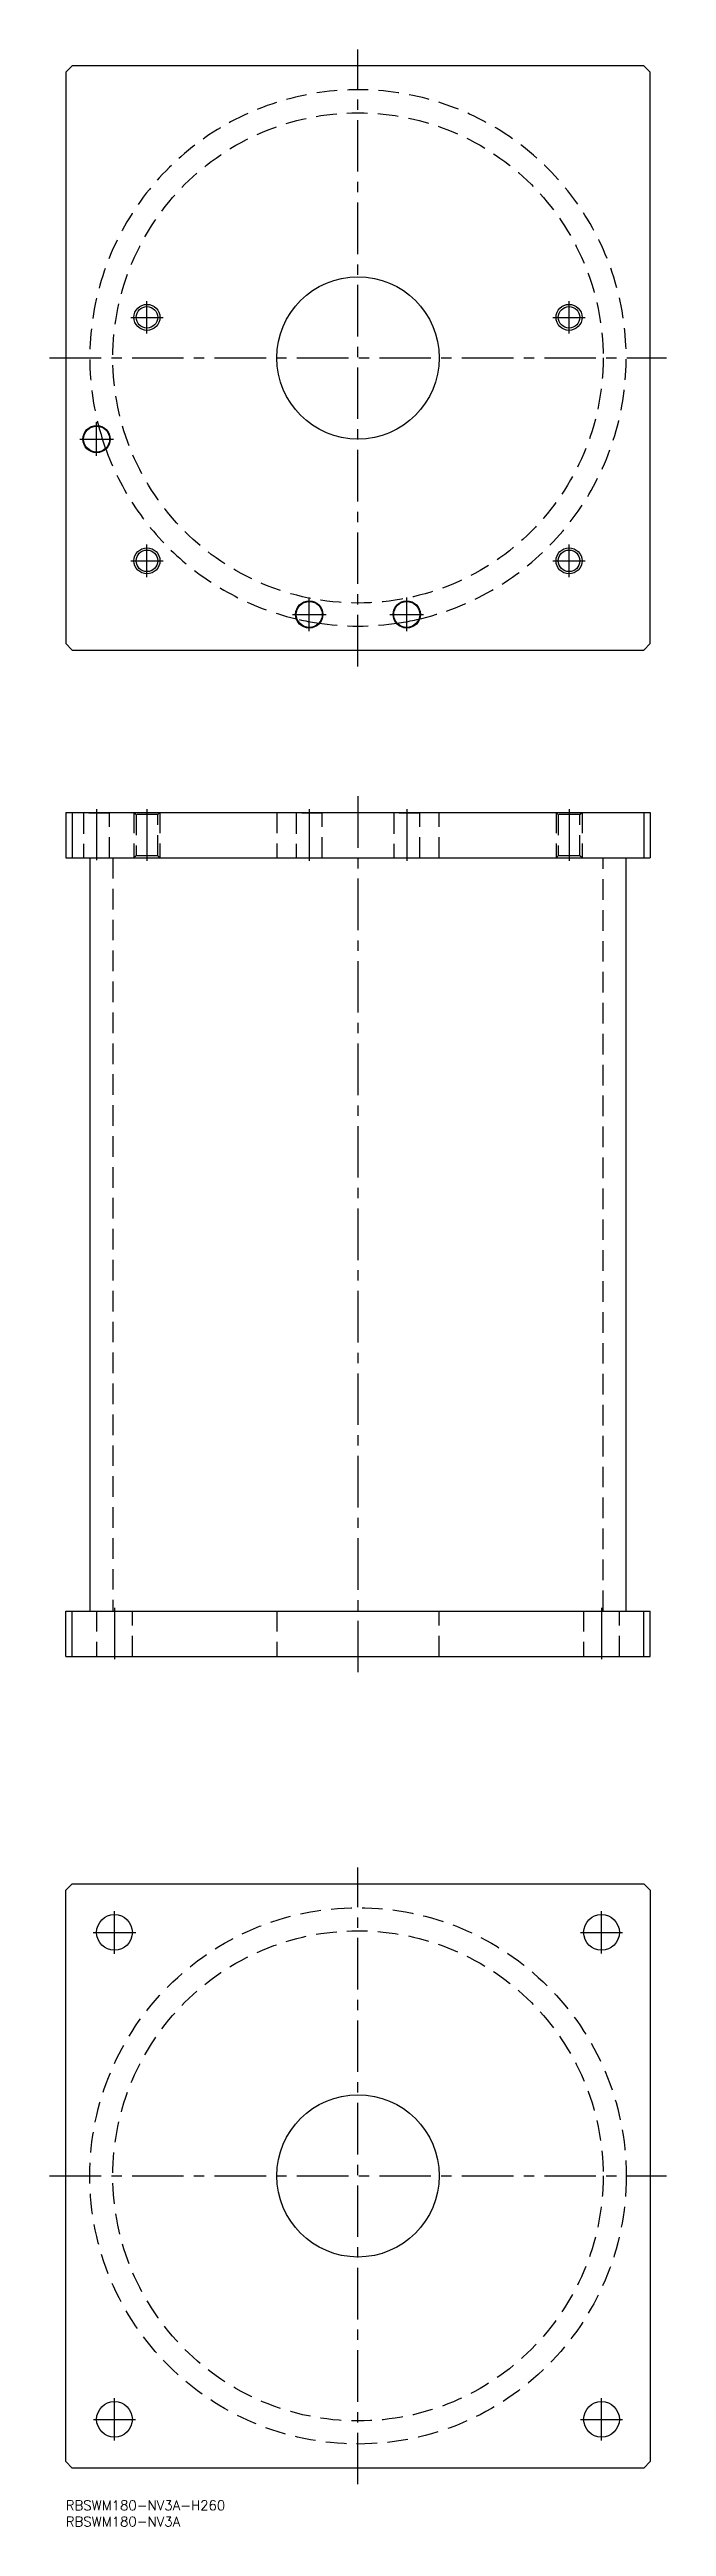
# Model space of a CAD drawing. Extents: x -5 to 185, y -8 to 755.
import ezdxf

# ---------------------------------------------------------------- set-up
doc = ezdxf.new("R2010")
doc.units = 0
doc.header["$LTSCALE"] = 0.5
doc.linetypes.add('CENTER', pattern=[50.8, 31.75, -6.35, 6.35, -6.35])
doc.linetypes.add('DASHED', pattern=[19.05, 12.7, -6.35])
for name, color, linetype in [('MSM_CENTER', 1, 'CENTER'), ('MSM_CONTINUOUS', 7, 'CONTINUOUS'), ('MSM_DASHED', 4, 'DASHED'), ('MSM_NARROW', 5, 'CONTINUOUS'), ('MSM_PART_NUMBER', 7, 'CONTINUOUS')]:
    doc.layers.add(name, color=color, linetype=linetype)
doc.styles.get("Standard").update_dxf_attribs({"font": 'txt.shx', "height": 3, "bigfont": 'bigfont.shx'})

msp = doc.modelspace()

# ---------------------------------------------------------------- linework, layer by layer
at = {"layer": 'MSM_CENTER'}
for p, q in [((90, 565), (90, 755)), ((20, 672.5), (30, 672.5)), ((25, 667.5), (25, 677.5)), ((150, 672.5), (160, 672.5)), ((155, 667.5), (155, 677.5)), ((-5, 660), (185, 660)), ((4.3, 635), (14.7, 635)), ((9.5, 629.8), (9.5, 640.2)), ((20, 597.5), (30, 597.5)), ((25, 592.5), (25, 602.5)), ((150, 597.5), (160, 597.5)), ((155, 592.5), (155, 602.5)), ((69.8, 581), (80.2, 581)), ((75, 575.8), (75, 586.2)), ((99.8, 581), (110.2, 581)), ((105, 575.8), (105, 586.2)), ((9.5, 521), (9.5, 505.3)), ((25, 521), (25, 505)), ((75, 521), (75, 505)), ((90, 525), (90, 255)), ((105, 521), (105, 505)), ((155, 521), (155, 505)), ((15, 275), (15, 259)), ((165, 275), (165, 259)), ((90, 5), (90, 195)), ((15, 168.44), (15, 181.56)), ((165, 168.5), (165, 181.5)), ((8.44, 175), (21.56, 175)), ((158.5, 175), (171.5, 175)), ((-5, 100), (185, 100)), ((15, 18.5), (15, 31.5)), ((165, 18.5), (165, 31.5)), ((8.5, 25), (21.5, 25)), ((158.5, 25), (171.5, 25))]:
    msp.add_line(p, q, dxfattribs=at)
at = {"layer": 'MSM_CONTINUOUS'}
for p, q in [((2, 750), (0, 748)), ((0, 748), (0, 572)), ((178, 750), (2, 750)), ((180, 748), (178, 750)), ((180, 572), (180, 748)), ((0, 572), (2, 570)), ((2, 570), (178, 570)), ((178, 570), (180, 572)), ((0, 520), (0, 506)), ((0, 520), (180, 520)), ((2, 520), (2, 506)), ((178, 520), (178, 506)), ((180, 520), (180, 506)), ((0, 506), (180, 506)), ((7.4, 506), (7.4, 274)), ((172.6, 274), (172.6, 506)), ((0, 260), (0, 274)), ((0, 274), (180, 274)), ((2, 260), (2, 274)), ((178, 260), (178, 274)), ((180, 260), (180, 274)), ((0, 260), (180, 260)), ((0, 188), (2, 190)), ((0, 12), (0, 188)), ((2, 190), (178, 190)), ((178, 190), (180, 188)), ((180, 188), (180, 12)), ((2, 10), (0, 12)), ((178, 10), (2, 10)), ((180, 12), (178, 10))]:
    msp.add_line(p, q, dxfattribs=at)
for centre, radius in [((90, 660), 25), ((25, 672.5), 3.3235), ((155, 672.5), 3.3235), ((9.5, 635), 4.2), ((9.5, 635), 4), ((25, 597.5), 3.3235), ((155, 597.5), 3.3235), ((75, 581), 4.2), ((75, 581), 4), ((105, 581), 4.2), ((105, 581), 4), ((15, 175), 5.5), ((165, 175), 5.5), ((90, 100), 25), ((15, 25), 5.5), ((165, 25), 5.5)]:
    msp.add_circle(centre, radius, dxfattribs=at)
for start, end in [(193.8760225, 199.3563251), (257.3287305, 261.1693355), (278.8306645, 282.6712695)]:
    msp.add_arc((90, 660), 82.6, start, end, dxfattribs=at)
at = {"layer": 'MSM_DASHED'}
for p, q in [((5.3, 520), (5.5, 519.8)), ((5.5, 519.8), (5.5, 506)), ((13.5, 519.8), (5.5, 519.8)), ((13.5, 519.8), (13.7, 520)), ((13.5, 506), (13.5, 519.8)), ((21, 520), (21.6765, 519.3235)), ((21, 520), (21, 506)), ((21.6765, 519.3235), (21.6765, 506.6765)), ((28.3235, 519.3235), (21.6765, 519.3235)), ((28.3235, 519.3235), (29, 520)), ((28.3235, 506.6765), (28.3235, 519.3235)), ((29, 520), (29, 506)), ((65, 520), (65, 506)), ((70.8, 520), (71, 519.8)), ((71, 519.8), (71, 506)), ((79, 519.8), (71, 519.8)), ((79, 519.8), (79.2, 520)), ((79, 506), (79, 519.8)), ((100.8, 520), (101, 519.8)), ((101, 519.8), (101, 506)), ((109, 519.8), (101, 519.8)), ((109, 519.8), (109.2, 520)), ((109, 506), (109, 519.8)), ((115, 506), (115, 520)), ((151, 520), (151.6765, 519.3235)), ((151, 520), (151, 506)), ((151.6765, 519.3235), (151.6765, 506.6765)), ((158.3235, 519.3235), (151.6765, 519.3235)), ((158.3235, 519.3235), (159, 520)), ((158.3235, 506.6765), (158.3235, 519.3235)), ((159, 520), (159, 506)), ((14.5, 506), (14.5, 274)), ((21.6765, 506.6765), (21, 506)), ((28.3235, 506.6765), (21.6765, 506.6765)), ((29, 506), (28.3235, 506.6765)), ((151.6765, 506.6765), (151, 506)), ((158.3235, 506.6765), (151.6765, 506.6765)), ((159, 506), (158.3235, 506.6765)), ((165.5, 274), (165.5, 506)), ((9.5, 274), (9.5, 260)), ((20.5, 260), (20.5, 274)), ((65, 274), (65, 260)), ((115, 260), (115, 274)), ((159.5, 274), (159.5, 260)), ((170.5, 260), (170.5, 274))]:
    msp.add_line(p, q, dxfattribs=at)
for centre, radius in [((90, 660), 75.5), ((90, 100), 82.6), ((90, 100), 75.5)]:
    msp.add_circle(centre, radius, dxfattribs=at)
for start, end in [(282.6712695, 195.1489793), (199.3563251, 257.3287305), (261.1693355, 278.8306645)]:
    msp.add_arc((90, 660), 82.6, start, end, dxfattribs=at)
at = {"layer": 'MSM_NARROW'}
for centre in [(25, 672.5), (155, 672.5), (25, 597.5), (155, 597.5)]:
    msp.add_circle(centre, 4, dxfattribs=at)

# ---------------------------------------------------------------- texts
at = {"layer": 'MSM_PART_NUMBER'}
for s, p in [('RBSWM180-NV3A-H260', (0, -3)), ('RBSWM180-NV3A', (0, -8))]:
    msp.add_text(s, height=3, dxfattribs=at).set_placement(p)

doc.saveas('drawing.dxf')
